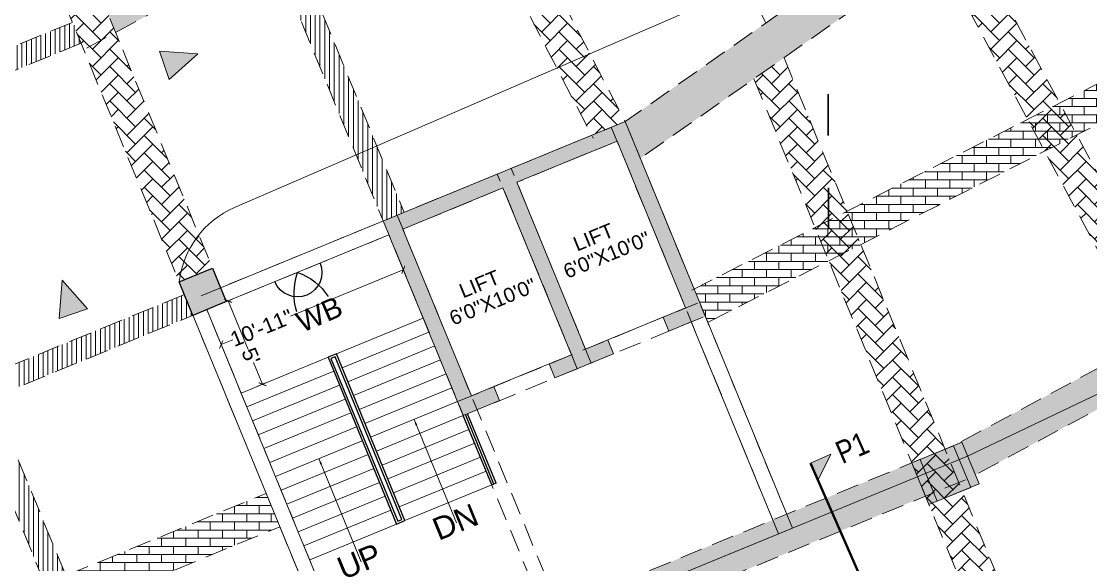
# Model space of a CAD drawing. Header units: inches. Extents: x -13956017 to 293115509, y -946740 to -305538.
# Drawn here: x 1188114 to 1188825, y -914886 to -914524 of the extents above; entities that cross this region are included whole.
import ezdxf

# ---------------------------------------------------------------- set-up
doc = ezdxf.new("R2010")
doc.units = ezdxf.units.IN
doc.header["$LTSCALE"] = 6
doc.header["$PDMODE"] = 2
doc.linetypes.add('CONTINOUS', pattern=[2000000, 1000000, 1000000])
doc.linetypes.add('DASHED2', pattern=[0.375, 0.25, -0.125])
for name, color, linetype in [('A-CUTOUT', 3, 'CONTINOUS'), ('CELLING', 251, 'Continuous'), ('DIM', 7, 'Continuous'), ('door', 5, 'Continuous'), ('E-WIRING', 251, 'Continuous'), ('FITTING', 24, 'Continuous'), ('line', 251, 'Continuous'), ('TW', 5, 'Continuous')]:
    doc.layers.add(name, color=color, linetype=linetype)
for name, color, linetype, lineweight in [('COL MARK', 210, 'Continuous', 18), ('column', 240, 'Continuous', 25), ('DIM-2', 1, 'Continuous', 13), ('GRID DIM-2', 1, 'Continuous', 9), ('Hatch', 251, 'Continuous', 0), ('v.b', 200, 'Continuous', 5), ('W', 250, 'Continuous', 5), ('wall', 7, 'Continuous', 30), ('wall new', 3, 'Continuous', 25)]:
    doc.layers.add(name, color=color, linetype=linetype, lineweight=lineweight)
doc.styles.add('ARI', font='arial.ttf')
doc.dimstyles.new('Copy of AA', dxfattribs={"dimtxt": 15, "dimasz": 4, "dimexe": 5, "dimexo": 0, "dimgap": 0.09, "dimtad": 0, "dimdec": 0, "dimzin": 0, "dimdsep": 46, "dimlunit": 3, "dimtxsty": 'ARI', "dimblk": 'ARCHTICK', "dimcen": 0.09, "dimclrt": 7, "dimadec": 0, "dimazin": 0, "dimtfac": 1, "dimtdec": 0, "dimtofl": 0, "dimtmove": 0, "dimatfit": 3, "dimfxl": 0.18, "dimtolj": 1, "dimtzin": 0, "dimlwd": 9, "dimlwe": 9, "dimarcsym": 0})
doc.dimstyles.new('Copy(2) of AA', dxfattribs={"dimtxt": 12, "dimasz": 4, "dimexe": 0.18, "dimexo": 0, "dimgap": 0.09, "dimtad": 0, "dimdec": 0, "dimzin": 0, "dimdsep": 46, "dimlunit": 3, "dimtxsty": 'ARI', "dimblk": 'OBLIQUE', "dimcen": 0.09, "dimclrd": 7, "dimclre": 7, "dimclrt": 7, "dimadec": 0, "dimazin": 0, "dimtfac": 1, "dimtdec": 0, "dimtofl": 0, "dimtmove": 0, "dimatfit": 3, "dimfxl": 1, "dimtolj": 1, "dimtzin": 0, "dimlwd": 5, "dimlwe": 5, "dimarcsym": 0})
pattern_1 = [(45, (58243.92907351209, -13240.94899339718), (0, 11.49472783496852), [24.384, -8.128]), (135, (58249.67643351201, -13235.20163339714), (1.13686837721616e-15, 11.49472783496852), [24.384, -8.128])]
pattern_2 = [(45, (49470.02047964698, -13240.94899339718), (0, 11.49472783496852), [24.384, -8.128]), (135, (49475.7678396469, -13235.20163339714), (1.13686837721616e-15, 11.49472783496852), [24.384, -8.128])]
pattern_3 = [(90, (58243.92907351209, -13240.94899339718), (-3.175, 0), [])]
pattern_4 = [(0, (49470.02047964698, -13240.94899339718), (0, 5.419344), []), (90, (49470.02047964698, -13240.94899339718), (-8.128, 5.419344), [5.419344, -5.419344])]
pattern_5 = [(0, (-27.81927828272455, 2.940102126449346), (0, 0.001397), [0.001016, -0.000381]), (90, (-27.81927828272455, 2.940102126449346), (-0.001397, 0), [0.001016, -0.000381])]

# ---------------------------------------------------------------- blocks, each defined once
blk = doc.blocks.new('_ARCHTICK')
at = {"color": 0, "linetype": 'ByBlock', "const_width": 0.15}
blk.add_lwpolyline([(-0.5, -0.5), (0.5, 0.5)], dxfattribs=at)
blk = doc.blocks.new('*D37')
at = {"layer": 'Defpoints', "color": 0, "ltscale": 10, "transparency": 16777216}
for p in [(1188253.191340279, -914709.206098137, 3969.120557741948), (1188275.998971927, -914764.7021514978, 3969.120557741947), (1188273.879440474, -914765.573231326)]:
    blk.add_point(p, dxfattribs=at)
at = {"layer": 'W', "color": 0, "lineweight": 9, "ltscale": 10, "transparency": 16777216}
for p, q in [((1188253.191340279, -914709.206098137), (1188246.447137714, -914711.9778139356)), ((1188251.071808827, -914710.0771779651), (1188264.394927335, -914742.4952960347)), ((1188273.879440474, -914765.573231326), (1188267.961246443, -914751.17294563)), ((1188275.998971927, -914764.7021514978), (1188269.254769361, -914767.4738672965))]:
    blk.add_line(p, q, dxfattribs=at)
at = {"layer": 'W', "color": 0, "lineweight": 9, "ltscale": 10, "transparency": 16777216, "xscale": 4, "yscale": 4, "zscale": 4}
for p, rotation in [((1188251.071808827, -914710.0771779651), 112.3415615752319), ((1188273.879440474, -914765.573231326), 292.3415615752318)]:
    blk.add_blockref('_ARCHTICK', p, dxfattribs=dict(at, rotation=rotation))
at = {"layer": 'W', "color": 7, "ltscale": 10, "transparency": 16777216, "insert": (1188266.178086889, -914746.8341208324), "char_height": 10, "attachment_point": 5, "rotation": 292.3415615752319, "style": 'ARI'}
blk.add_mtext("\\A1;5'", dxfattribs=at)
blk = doc.blocks.new('*D38')
at = {"layer": 'Defpoints', "color": 0, "ltscale": 10, "transparency": 16777216}
for p in [(1188364.757701457, -914682.4579828962, 3969.120557741948), (1188367.587836376, -914689.3443322101), (1188243.591318285, -914732.2546453257, 3969.120557741948)]:
    blk.add_point(p, dxfattribs=at)
at = {"layer": 'W', "color": 0, "lineweight": 9, "ltscale": 10, "transparency": 16777216}
for p, q in [((1188364.757701457, -914682.4579828962), (1188369.488472347, -914693.9690033236)), ((1188367.587836376, -914689.3443322101), (1188292.435755949, -914720.2301495627)), ((1188243.591318285, -914732.2546453257), (1188248.322089175, -914743.765665753)), ((1188246.421453205, -914739.1409946396), (1188254.180400788, -914735.952241427))]:
    blk.add_line(p, q, dxfattribs=at)
at = {"layer": 'W', "color": 0, "lineweight": 9, "ltscale": 10, "transparency": 16777216, "xscale": 4, "yscale": 4, "zscale": 4}
for p, rotation in [((1188367.587836376, -914689.3443322101), 22.34156157512892), ((1188246.421453205, -914739.1409946396), 202.341561575129)]:
    blk.add_blockref('_ARCHTICK', p, dxfattribs=dict(at, rotation=rotation))
at = {"layer": 'W', "color": 7, "ltscale": 10, "transparency": 16777216, "insert": (1188273.308078369, -914728.0911954949), "char_height": 10, "attachment_point": 5, "rotation": 22.341561575128928, "style": 'ARI'}
blk.add_mtext('\\A1;10\'-11"', dxfattribs=at)
blk = doc.blocks.new('_Oblique')
at = {"layer": 'DIM', "color": 0, "lineweight": -2}
blk.add_line((-0.5, -0.5), (0.5, 0.5), dxfattribs=at)
blk = doc.blocks.new('RRR')
at = {"layer": 'line', "color": 1, "linetype": 'Continuous'}
for centre, radius, start, end in [((195982.9680377481, -95888.10341255504), 26.42402890574652, 41.16536374951414, 79.72330112471722), ((196002.8603891676, -95870.71020529998), 10.95743229780783, 89.99999999749872, 269.9999999974987), ((195983.4668442218, -95848.25220514182), 29.67273760009078, 276.0538332539148, 310.8121601957422)]:
    blk.add_arc(centre, radius, start, end, dxfattribs=at)
blk = doc.blocks.new('sdfdsf')
at = {"lineweight": -3}
blk.add_hatch(color=7, dxfattribs=at).paths.add_polyline_path([(23236.66559868997, 14983.34885737138), (23242.08212489375, 14983.34885737138), (23242.08212489375, 15029.49406542082), (23236.66559868997, 15029.49406542082)])
at = {"layer": 'Hatch'}
h = blk.add_hatch(dxfattribs=at)
h.set_pattern_fill('ANGLE', color=5, scale=0.0002)
h.set_pattern_definition(pattern_5)
h.paths.add_polyline_path([(23236.37386179186, 15029.49354817548), (23242.37386179186, 15029.49354817548), (23242.37386179186, 15030.44133051667), (23236.37386179186, 15030.44133051667)])
h = blk.add_hatch(dxfattribs=at)
h.set_pattern_fill('ANGLE', color=5, scale=0.0002)
h.set_pattern_definition(pattern_5)
h.paths.add_polyline_path([(23236.37386179186, 14983.34885737138), (23242.37386179186, 14983.34885737138), (23242.37386179186, 14982.44133051666), (23236.37386179186, 14982.44133051666)])
for p, q in [((23242.37386179186, 15030.44133051667), (23236.37386179186, 14982.44133051666)), ((23242.37386179186, 14982.44133051666), (23236.37386179186, 15030.44133051667))]:
    blk.add_line(p, q)
at = {"layer": 'CELLING', "color": 5}
for points in [[(23236.37386179186, 14982.44133051666), (23242.37386179186, 14982.44133051666), (23242.37386179186, 15030.44133051667), (23236.37386179186, 15030.44133051667)], [(23242.37386179186, 15029.49354817548), (23236.37386179186, 15029.49354817548), (23236.37386179186, 15030.44133051667), (23242.37386179186, 15030.44133051667)], [(23236.37386179186, 15029.49354817548), (23242.37386179186, 15029.49354817548), (23242.37386179186, 15030.44133051667), (23236.37386179186, 15030.44133051667)], [(23236.66559868997, 14983.34885737138), (23242.08212489375, 14983.34885737138), (23242.08212489375, 15029.49406542082), (23236.66559868997, 15029.49406542082)], [(23236.37386179186, 14983.34885737138), (23242.37386179186, 14983.34885737138), (23242.37386179186, 14982.44133051666), (23236.37386179186, 14982.44133051666)], [(23236.37386179186, 14983.34885737138), (23242.37386179186, 14983.34885737138), (23242.37386179186, 14982.44133051666), (23236.37386179186, 14982.44133051666)]]:
    blk.add_lwpolyline(points, close=True, dxfattribs=at)

msp = doc.modelspace()

# ---------------------------------------------------------------- hatches: boundary and pattern name
at = {"layer": 'A-CUTOUT', "lineweight": 0, "ltscale": 0.3, "true_color": 0xffc6b3}
h = msp.add_hatch(dxfattribs=at)
h.set_pattern_fill('AR-BRSTD', color=31, scale=0.08)
h.set_pattern_definition(pattern_4)
h.paths.add_polyline_path([(1188168.742877986, -914513.3019230927), (1188168.742877987, -914513.3019230923), (1188174.47545103, -914527.2505515526), (1188176.606809711, -914531.2137964574), (1188179.727415473, -914529.5355932876), (1189084.186470669, -914043.1345004756), (1189289.144396345, -913965.6601959661), (1189273.609743148, -913945.8846560821), (1189072.819224399, -914021.997194303), (1188970.701909295, -914076.9139684521), (1188665.436552033, -914241.0799442554), (1188434.917453528, -914365.0487859433), (1188167.023106071, -914509.1173345557)])
h = msp.add_hatch(dxfattribs=at)
h.set_pattern_fill('AR-BRSTD', color=31, scale=0.08)
h.set_pattern_definition(pattern_4)
h.paths.add_polyline_path([(1188560.992900519, -914702.20045706), (1188562.697159007, -914706.347297971), (1188570.458275729, -914724.2773637893), (1188719.258550423, -914648.5706716196), (1188884.93811516, -914564.2761242341), (1188988.576859104, -914511.5467425126), (1189076.681123435, -914466.7210025587), (1189181.039569324, -914413.6254504541), (1189230.987202957, -914388.2130637378), (1189233.452125967, -914360.0312401041), (1189144.934721411, -914404.8149504206), (1189058.836251151, -914448.8724086417), (1188933.415806684, -914512.6838968967), (1188826.345220186, -914567.159333512), (1188700.350681589, -914631.2629097193), (1188612.820932982, -914675.7963472218)])
h = msp.add_hatch(dxfattribs=at)
h.set_pattern_fill('AR-BRSTD', color=31, scale=0.08)
h.set_pattern_definition([(0, (58243.92907351209, -13240.94899339718), (0, 5.419344), []), (90, (58243.92907351209, -13240.94899339718), (-8.128, 5.419344), [5.419344, -5.419344])])
h.paths.add_polyline_path([(1188006.921118712, -914948.9520580814), (1188276.333247809, -914838.2300444986), (1188285.456300467, -914860.4284658432), (1187987.819533858, -914982.8042357718), (1187978.616347541, -914960.6389168787)])
at = {"layer": 'COL MARK', "lineweight": 30, "true_color": 0xffc6b3}
h = msp.add_hatch(color=31, dxfattribs=at)
h.dxf.hatch_style = 1
h.paths.add_polyline_path([(1188705.837704099, -914817.8773054652), (1188733.58573078, -914806.4734896417), (1188744.989546604, -914834.2215163222), (1188717.241519923, -914845.6253321457)])
at = {"layer": 'COL MARK'}
h = msp.add_hatch(color=256, dxfattribs=at)
h.dxf.hatch_style = 1
h.paths.add_polyline_path([(1188711.387309436, -914815.5965423003), (1188739.135336116, -914804.1927264768), (1188750.53915194, -914831.9407531574), (1188722.79112526, -914843.3445689809)])
at = {"layer": 'column', "ltscale": 10, "true_color": 0xffc6b3}
h = msp.add_hatch(color=31, dxfattribs=at)
h.dxf.hatch_style = 1
h.paths.add_polyline_path([(1188509.730385515, -914603.7743116863), (1188555.345648809, -914714.766418409), (1188540.443932154, -914720.8906893037), (1188544.245204095, -914730.1400315306), (1188568.396262977, -914720.2144886944), (1188515.1784558, -914590.7236975188), (1188354.239901053, -914656.8658292945), (1188358.041172995, -914666.1151715216), (1188407.45770823, -914786.3566204711), (1188431.608767112, -914776.4310776348), (1188427.807495171, -914767.1817354076), (1188412.905778516, -914773.3060063025), (1188367.290515222, -914662.3138995805), (1188433.951849501, -914634.9547922503), (1188479.501042549, -914745.9368483266), (1188464.599325893, -914752.0611192214), (1188468.400597834, -914761.310461448), (1188507.453373372, -914745.2606477169), (1188503.652101431, -914736.0113054903), (1188488.750384776, -914742.1355763852), (1188443.135121481, -914631.143469663)])
h = msp.add_hatch(color=31, dxfattribs=at)
h.dxf.hatch_style = 1
h.paths.add_polyline_path([(1188218.502394938, -914697.5146845471), (1188240.700816282, -914688.3916318883), (1188249.823868941, -914710.5900532329), (1188227.625447597, -914719.7131058917)])
at = {"layer": 'column', "ltscale": 10}
h = msp.add_hatch(color=256, dxfattribs=at)
h.dxf.hatch_style = 1
h.paths.add_polyline_path([(1188218.502394938, -914697.5146845471), (1188240.700816282, -914688.3916318883), (1188249.823868941, -914710.5900532329), (1188227.625447597, -914719.7131058917)])
at = {"layer": 'DIM-2', "ltscale": 0.3, "true_color": 0xffc6b3}
h = msp.add_hatch(color=31, dxfattribs=at)
h.dxf.hatch_style = 1
h.paths.add_polyline_path([(1188638.53231089, -914818.0127303946), (1188643.43884743, -914829.2331447299), (1188651.982243511, -914812.1312554418)])
h.paths.add_polyline_path([(1188804.217874559, -915196.9074269698), (1188809.124411099, -915208.127841305), (1188822.574343721, -915202.2463663521)])
at = {"layer": 'door', "lineweight": 0, "ltscale": 0.3, "true_color": 0xffc6b3}
h = msp.add_hatch(dxfattribs=at)
h.set_pattern_fill('AR-HBONE', color=31, scale=0.08)
h.set_pattern_definition(pattern_2)
h.paths.add_polyline_path([(1188546.376840943, -914148.699599357), (1188529.816156062, -914118.8134286347), (1188551.364207896, -914107.2465244011), (1188883.506647141, -914725.9965678519), (1188862.435611658, -914737.3074117013)])
h = msp.add_hatch(dxfattribs=at)
h.set_pattern_fill('AR-HBONE', color=31, scale=0.08)
h.set_pattern_definition(pattern_2)
h.paths.add_polyline_path([(1189719.672846045, -914157.2504259353), (1189758.913365419, -914119.2704185625), (1189775.943751191, -914136.1809466573), (1189483.764537022, -914422.317814203), (1189134.959961108, -914615.5992727217), (1188977.711527423, -914702.6669860042), (1188744.936810981, -914827.6194816554), (1188042.357118287, -915116.4066515322), (1188033.267018548, -915094.2883835853), (1188733.585402689, -914806.4736244793), (1188917.636933046, -914707.6755729158), (1189068.432047978, -914625.0257155437), (1189209.786312502, -914546.6977339168), (1189464.450080068, -914405.582083986), (1189495.107195478, -914377.2542421008)])
h = msp.add_hatch(dxfattribs=at)
h.set_pattern_fill('AR-HBONE', color=31, scale=0.08)
h.set_pattern_definition(pattern_1)
h.paths.add_polyline_path([(1189317.70349465, -915525.3695222324), (1189723.498579985, -914735.5123524112), (1189651.973040424, -914583.1964973604), (1189470.435462025, -914403.5673437611), (1189410.980413976, -914183.2328389495), (1189185.495223561, -914218.1409174027), (1188748.151308344, -914460.4842685035), (1188725.878477049, -914474.5613408562), (1188524.904570651, -914615.5930900049), (1188515.178455801, -914590.7236975183), (1188710.278192577, -914454.0323616376), (1189178.557022903, -914194.5471898047), (1189417.321389685, -914157.9819545853), (1189432.707693737, -914171.629175221), (1189491.92540871, -914391.0841472166), (1189668.56818312, -914566.4837323603), (1189672.732716861, -914570.9168426128), (1189748.594136658, -914739.184389567), (1189339.050985732, -915536.336956974)])
h = msp.add_hatch(dxfattribs=at)
h.set_pattern_fill('AR-HBONE', color=31, scale=0.08)
h.set_pattern_definition(pattern_2)
h.paths.add_polyline_path([(1188467.515036351, -914551.0390051977), (1188492.891386738, -914599.8831823987), (1188515.178455801, -914590.7236975183), (1188327.933109359, -914230.3154929433), (1188306.940601429, -914241.9479737962)])
h = msp.add_hatch(dxfattribs=at)
h.set_pattern_fill('AR-HBONE', color=31, scale=0.08)
h.set_pattern_definition(pattern_2)
h.paths.add_polyline_path([(1188201.722853768, -914656.6863194414), (1188218.502394938, -914697.5146845471), (1188240.700816281, -914688.3916318889), (1188103.542885996, -914354.655804521), (1188082.233084352, -914365.9410670508)])
h = msp.add_hatch(dxfattribs=at)
h.set_pattern_fill('AR-HBONE', color=31, scale=0.08)
h.set_pattern_definition(pattern_1)
h.paths.add_polyline_path([(1188982.190174223, -915490.3044853564), (1188600.82208505, -914562.2911259509), (1188620.819377217, -914548.2805658882), (1189004.836819772, -915482.2720621296)])
at = {"layer": 'FITTING', "lineweight": 0, "ltscale": 0.3, "true_color": 0xffc6b3}
h = msp.add_hatch(dxfattribs=at)
h.set_pattern_fill('ANSI31', color=31, angle=45)
h.set_pattern_definition(pattern_3)
h.paths.add_polyline_path([(1188340.484406996, -914623.3956451053), (1188354.239901052, -914656.8658292949), (1188368.113914393, -914651.1639213834), (1188219.783829507, -914290.2437507443), (1188206.574631381, -914297.5633023098), (1188254.739019811, -914414.757998884), (1188310.62833868, -914550.7491736927)])
h = msp.add_hatch(dxfattribs=at)
h.set_pattern_fill('ANSI31', color=31, angle=45)
h.set_pattern_definition([(90, (58318.61510235793, -13421.49052884034), (-3.175, 0), [])])
h.paths.add_polyline_path([(1188039.057984947, -914569.2952865658), (1188014.994239802, -914579.184945417), (1188020.58152498, -914592.8698012637), (1188153.611251004, -914538.433836201), (1188147.909343092, -914524.5598228609), (1188040.4269948, -914568.7326542602)])
h = msp.add_hatch(dxfattribs=at)
h.set_pattern_fill('ANSI31', color=31, angle=45)
h.set_pattern_definition(pattern_3)
h.paths.add_polyline_path([(1187923.761096701, -914828.3771607331), (1188221.923539686, -914705.8390925535), (1188227.625447597, -914719.7131058917), (1187919.148124141, -914846.4903583042), (1187917.026273753, -914847.3566723784), (1187911.170695874, -914833.014691141)])
h = msp.add_hatch(dxfattribs=at)
h.set_pattern_fill('ANSI31', color=31, angle=45)
h.set_pattern_definition(pattern_3)
h.paths.add_polyline_path([(1188527.061348173, -915866.6760078706), (1188563.376463612, -915955.2177626473), (1188578.387388705, -915952.2350206305), (1188094.420840737, -914774.4572079128), (1188080.546824304, -914780.1591170958), (1188291.447632816, -915293.3502418562), (1188434.018196092, -915640.2713762118)])
at = {"layer": 'W', "ltscale": 10}
h = msp.add_hatch(color=256, dxfattribs=at)
h.dxf.hatch_style = 1
h.paths.add_polyline_path([(1188211.82640379, -914562.8013572303), (1188230.808763749, -914545.7647145839), (1188205.368676931, -914543.9264640604)])
h = msp.add_hatch(color=256, dxfattribs=at)
h.dxf.hatch_style = 1
h.paths.add_polyline_path([(1188138.711542148, -914721.7371115328), (1188140.549792672, -914696.2970247155), (1188157.586435318, -914715.279384674)])
at = {"layer": 'wall new', "lineweight": 9, "ltscale": 6, "true_color": 0xffc6b3}
h = msp.add_hatch(dxfattribs=at)
h.set_pattern_fill('AR-CONC', color=31, scale=0.06)
h.set_pattern_definition([(49.99999999999999, (67980.66065656906, -13240.94899345667), (10.93108013976024, -0.9563451323341852), [1.143, -12.573]), (355, (67980.66065656906, -13240.94899345667), (-2.11460528549816, 11.46341071434211), [0.9144, -10.0584350502]), (100.4514447, (67981.57157698902, -13241.02868866664), (8.816474825421196, 10.50706511473171), [0.9714005279999998, -10.685414676]), (46.18420000000001, (67980.66065656906, -13237.90099345671), (16.26474245352779, -2.522539675963629), [1.7145, -18.8595]), (96.63555760999992, (67982.01605056901, -13238.11120345665), (14.24424804309018, 14.84556747586329), [1.4571013884, -16.0281364896]), (351.1841511700001, (67980.66065656906, -13237.90099345671), (14.24424804389862, 14.84556747513196), [1.3715980242, -15.0875839152]), (21, (67982.18465656904, -13238.6629934567), (9.096863476147949, -6.135911891225256), [1.143, -12.573]), (326.0000000000001, (67982.18465656904, -13238.6629934567), (3.708121700858824, 11.05127796733916), [0.9144, -10.0584]), (71.45144499999999, (67982.94272852503, -13239.17431945063), (12.80498515672297, 4.915366133154314), [0.971400528, -10.685396256]), (37.50000000000001, (67980.66065656906, -13240.94899345667), (0.185316195035509, 5.073302332389186), [0, -9.93648, 0, -10.2108, 0, -10.0965]), (7.499999999999999, (67980.66065656906, -13240.94899345667), (4.009179750618345, 6.010834489087171), [0, -5.821679999999999, 0, -9.70788, 0, -3.8481]), (327.5, (67977.26213656901, -13240.94899345667), (8.135435710012283, -0.3437246395604066), [0, -3.81, 0, -11.8872, 0, -15.7734]), (317.5, (67975.73813656904, -13240.94899345667), (8.887750883161083, 1.525589461999982), [0, -4.952999999999999, 0, -7.89432, 0, -11.2014])])
h.paths.add_polyline_path([(1189176.26240556, -915905.1837470023), (1189307.403246831, -915923.5427912875), (1189416.119598789, -915917.2730176133), (1189530.749003456, -915910.6622326606), (1189604.238796566, -915906.4240075743), (1189741.46472844, -915906.4240075743), (1190465.924036396, -914496.6360906002), (1189335.332268692, -913374.0012831668), (1188682.668337217, -913641.491445628), (1188741.895693208, -913785.0036164395), (1187653.730857702, -914230.4599895346), (1188379.040742088, -916002.4698275115), (1188696.156000171, -915939.4575215061), (1188995.790847369, -915879.9186555406)])
h.paths.add_polyline_path([(1189177.648834122, -915895.2803225521), (1189307.812530833, -915913.502571617), (1189415.543846102, -915907.2896059297), (1189530.173250769, -915900.678820977), (1189603.950681255, -915896.4240075743), (1189735.360420217, -915896.4240075743), (1190453.684502755, -914498.5751554536), (1189332.99040224, -913385.7683566931), (1188695.736285637, -913646.9429045095), (1188754.965210079, -913790.4588757915), (1187666.773542288, -914235.9262330794), (1188386.097957228, -915993.3129272491), (1188693.823249764, -915929.2947035477), (1188993.765485041, -915869.5375978845)], flags=16)

# ---------------------------------------------------------------- linework, layer by layer
at = {"layer": 'COL MARK', "color": 31, "true_color": 0xffc6b3, "elevation": -84.64332031121467}
msp.add_lwpolyline([(1188705.837704099, -914817.8773054652), (1188733.58573078, -914806.4734896417), (1188744.989546604, -914834.2215163222), (1188717.241519923, -914845.6253321457)], close=True, dxfattribs=at)
at = {"layer": 'COL MARK', "elevation": -84.64332031121467}
msp.add_lwpolyline([(1188711.387309436, -914815.5965423003), (1188739.135336116, -914804.1927264768), (1188750.53915194, -914831.9407531574), (1188722.79112526, -914843.3445689809)], close=True, dxfattribs=at)
at = {"layer": 'column', "color": 31, "ltscale": 10, "true_color": 0xffc6b3, "elevation": -84.64332031121467}
msp.add_lwpolyline([(1188218.502394938, -914697.5146845471), (1188240.700816282, -914688.3916318883), (1188249.823868941, -914710.5900532329), (1188227.625447597, -914719.7131058917), (1188218.502394938, -914697.5146845471)], dxfattribs=at)
at = {"layer": 'column', "ltscale": 10, "elevation": -84.64332031121467}
msp.add_lwpolyline([(1188218.502394938, -914697.5146845471), (1188240.700816282, -914688.3916318883), (1188249.823868941, -914710.5900532329), (1188227.625447597, -914719.7131058917), (1188218.502394938, -914697.5146845471)], dxfattribs=at)
at = {"layer": 'DIM-2', "color": 31, "ltscale": 0.3, "true_color": 0xffc6b3}
for p, q in [((1188638.53231089, -914818.0127303947), (1188651.982243511, -914812.1312554418)), ((1188651.982243511, -914812.1312554418), (1188643.43884743, -914829.2331447299))]:
    msp.add_line(p, q, dxfattribs=at)
at = {"layer": 'DIM-2', "color": 31, "lineweight": 40, "ltscale": 0.3, "true_color": 0xffc6b3}
msp.add_line((1188809.124411099, -915208.127841305), (1188638.532310888, -914818.0127303953), dxfattribs=at)
at = {"layer": 'TW', "ltscale": 10}
for p, q in [((1188426.464067936, -914832.6033316042, 3884.477237430801), (1188407.45770823, -914786.3566204708, 3884.477237430801)), ((1188427.85146927, -914832.0331408129, 3884.477237430801), (1188408.845109564, -914785.7864296795, 3884.477237430801)), ((1188429.238870604, -914831.4629500217, 3884.477237430801), (1188410.232510898, -914785.2162388883, 3884.477237430801)), ((1188429.238870604, -914831.4629500217, 3884.477237430801), (1188426.464067936, -914832.6033316042, 3884.477237430801))]:
    msp.add_line(p, q, dxfattribs=at)
at = {"layer": 'TW', "color": 31, "ltscale": 10, "true_color": 0xffc6b3, "elevation": 3884.477237430801}
msp.add_lwpolyline([(1188363.106073682, -914858.642044401), (1188368.655679018, -914856.3612812364), (1188323.040415724, -914745.3691745148), (1188317.490810388, -914747.6499376794), (1188363.106073682, -914858.642044401)], dxfattribs=at)
at = {"layer": 'TW', "ltscale": 10, "elevation": 3884.477237430801}
msp.add_lwpolyline([(1188363.106073682, -914858.642044401), (1188368.655679018, -914856.3612812364), (1188323.040415724, -914745.3691745148), (1188317.490810388, -914747.6499376794), (1188363.106073682, -914858.642044401)], dxfattribs=at)
at = {"layer": 'TW', "color": 31, "ltscale": 10, "true_color": 0xffc6b3, "elevation": 3884.477237430801}
msp.add_lwpolyline([(1188363.923284224, -914856.684452276), (1188366.698086892, -914855.5440706937), (1188322.223205181, -914747.3267666401), (1188319.448402513, -914748.4671482224)], close=True, dxfattribs=at)
at = {"layer": 'TW', "ltscale": 10, "elevation": 3884.477237430801}
msp.add_lwpolyline([(1188363.923284224, -914856.684452276), (1188366.698086892, -914855.5440706937), (1188322.223205181, -914747.3267666401), (1188319.448402513, -914748.4671482224)], close=True, dxfattribs=at)
at = {"layer": 'v.b', "color": 31, "linetype": 'DASHED2', "ltscale": 10, "true_color": 0xffc6b3}
for p, q in [((1188156.727781949, -914541.90436423, -6867.205602940655), (1189084.186470669, -914043.1345004756, -4057.829734690873)), ((1188551.209713571, -914106.9587160428, -84.64332031121467), (1188883.506647141, -914725.9965678519, -84.64332031121464)), ((1188530.06372155, -914118.3097962479, -84.64332031121467), (1188862.36065512, -914737.3476480569, -84.64332031121464)), ((1188422.392165207, -914177.8588196933, 3884.477237430734), (1188608.804394554, -914525.127224388, 3884.477237430734)), ((1188327.933109359, -914230.3154929433, -84.64332031121467), (1188515.178455801, -914590.7236975183, 3884.477237430801)), ((1188306.635870164, -914241.3801936927, -84.64332031121467), (1188493.881216606, -914601.7883982678, 3884.477237430801)), ((1188205.68936936, -914295.4092624222, -174.0215250871421), (1188354.239901052, -914656.8658292951, 3884.477237430801)), ((1188219.563382701, -914289.7073545106, -174.0215250871421), (1188368.113914393, -914651.1639213834, 3884.477237430801)), ((1188095.421735591, -914334.8952347591, -4053.763878053163), (1188240.700816281, -914688.3916318889, -84.64332031121467)), ((1188073.223314246, -914344.0182874177, -4053.763878053163), (1188218.502394937, -914697.5146845476, -84.64332031121467)), ((1188559.575154652, -914702.8867659571, 1917.221380410351), (1189233.452125967, -914360.0312401041, 3914.863497739985)), ((1188570.458275727, -914724.2773637904, 1917.221380410351), (1189234.084861906, -914386.6370349773, 3884.477237430803)), ((1188710.278192577, -914454.0323616383, -84.64332031121465), (1188515.178455801, -914590.7236975183, 3884.477237430801)), ((1188725.114863891, -914475.2087635613, -84.64332031121465), (1188525.35736194, -914615.1085306377)), ((1188147.491894355, -914524.7303029647, -6867.205602940655), (1188014.576791065, -914579.3554255208, -8140.499831823022)), ((1188153.193802267, -914538.6043163047, -6867.205602940655), (1188020.278698976, -914593.2294388608, -8140.499831823022)), ((1188620.819377217, -914548.2805658882, 2037.150215020712), (1189015.792411389, -915508.9294593787, -84.64332031121467)), ((1188600.82208505, -914562.2911259509, 2443.976306905839), (1188993.593990045, -915518.0525120377, -84.64332031121467)), ((1188515.178455801, -914590.7236975183, 3884.477237430801), (1188246.022597001, -914701.3407110077, -84.64332031121467)), ((1188622.593533646, -914852.088532945, -84.64332031122467), (1188515.178455801, -914590.7236975183, 3884.477237430809)), ((1188613.344403316, -914855.8897087468, -84.64332031121421), (1188505.929322989, -914594.5248833946, 3884.477237430801)), ((1188509.730385515, -914603.7743116864, 3884.477237430801), (1188443.135121481, -914631.143469663, 3884.477237430801)), ((1188492.573083504, -914751.4370548322, 1917.221380145857), (1188439.333849541, -914621.8941274363, 3884.477237430809)), ((1188483.323953435, -914755.2382393258, 1917.221352648973), (1188430.084716729, -914625.6953133126, 3884.477237430801)), ((1188433.885779255, -914634.9447416044, 3884.477237430801), (1188367.290515222, -914662.3138995805, 3884.477237430801)), ((1188461.65498138, -914918.2306546469, -84.64332031121421), (1188354.239901053, -914656.8658292947, 3884.477237430801)), ((1188470.90411171, -914914.4294788451, -84.64332031122467), (1188363.489033865, -914653.0646434184, 3884.477237430809)), ((1188358.041172995, -914666.1151715216, 3884.477237430801), (1187919.148124141, -914846.4903583042, -3039.780742410205)), ((1188970.121846962, -914679.5018903181, -84.64332031121467), (1188733.58573078, -914806.4734896414, -84.64332031121467)), ((1188333.171747419, -914976.5307876953, -84.64332031121467), (1188218.502394937, -914697.5146845473, -84.64332031121467)), ((1188981.472927163, -914700.6478823321, -84.64332031121467), (1188744.936810981, -914827.6194816554, -84.64332031121467)), ((1188221.923539684, -914705.8390925499, -84.64332031121467), (1187913.44621623, -914832.6163449639, -3039.780742410205)), ((1188403.6778653, -914777.1594111999, 1917.221379849143), (1188564.616418802, -914711.0172843802, 1917.221380410351)), ((1188340.488547657, -914968.0272101838, 3884.477237430802), (1188236.874789823, -914715.9118339509, 3884.477237430802)), ((1188407.479137023, -914786.4087535165, 1917.221379849143), (1188568.417690525, -914720.2666266968, 1917.221380410351)), ((1188094.337521443, -914774.2544734294, -8140.227868503096), (1188578.387388705, -915952.2350206305, -82.5112425517118)), ((1188080.463508103, -914779.9563813411, -8140.227868503004), (1188563.376463612, -915955.2177626473, -1121.961341934906)), ((1188011.068727785, -915103.4113708625, -84.64332031121467), (1188733.585730778, -914806.4734896421, -84.64332031121467)), ((1188020.191780444, -915125.6097922071, -84.64332031121467), (1188742.708783437, -914828.6719109868, -84.64332031121467)), ((1187956.533149863, -914969.6603216254, -2620.914623939729), (1188276.333247809, -914838.2300444986, -84.64332031123922)), ((1187965.656202522, -914991.85874297, -2620.914623939729), (1188285.456300467, -914860.4284658432, -84.64332031123922))]:
    msp.add_line(p, q, dxfattribs=at)
at = {"layer": 'W', "ltscale": 10}
for p, q in [((1188255.206546529, -914647.9467928497, -84.64332031054407), (1188736.51882749, -914439.4917605722, -84.64332031121467)), ((1188515.178455801, -914590.7236975183, 3884.477237430801), (1188233.073517882, -914706.662491724, 3884.477237430801)), ((1188578.258572968, -914744.2116879661, 3884.477237430802), (1188515.1784558, -914590.7236975188, 3884.477237430801)), ((1188509.730385515, -914603.7743116864, 3884.477237430801), (1188443.135121481, -914631.143469663, 3884.477237430801)), ((1188555.345648809, -914714.7664184092, 3884.477237430802), (1188509.730385515, -914603.7743116864, 3884.477237430802)), ((1188433.885779255, -914634.9447416044, 3884.477237430801), (1188367.290515222, -914662.3138995805, 3884.477237430801)), ((1188479.501042549, -914745.9368483266, 3884.477237430802), (1188433.885779255, -914634.9447416042, 3884.477237430802)), ((1188488.750384776, -914742.1355763852, 3884.477237430802), (1188443.135121481, -914631.143469663, 3884.477237430802)), ((1188412.905778516, -914773.3060063026, 3884.477237430801), (1188367.290515222, -914662.3138995805, 3884.477237430801)), ((1188358.041172995, -914666.1151715216, 3884.477237430801), (1188236.874789823, -914715.9118339509, 3884.477237430801)), ((1188407.45770823, -914786.3566204708, 3884.477237430801), (1188358.041172995, -914666.1151715217, 3884.477237430801)), ((1188742.936469576, -914813.4417317483, -84.64332031121467), (1188998.730159278, -914691.0876596579)), ((1188333.171747419, -914976.5307876953, -84.64332031121467), (1188218.502394937, -914697.5146845473, -84.64332031121467)), ((1188555.345648809, -914714.7664184091, 3884.477237430801), (1188540.443932154, -914720.890689304, 3884.477237430801)), ((1188340.488547657, -914968.0272101838, 3884.477237430802), (1188236.874789823, -914715.9118339509, 3884.477237430802)), ((1188380.848804642, -914721.6112248825, 3884.477237430801), (1188323.040415724, -914745.3691745148, 3884.477237430801)), ((1188503.652101431, -914736.0113054902, 3884.477237430802), (1188540.443932154, -914720.890689304, 3884.477237430801)), ((1188544.245204095, -914730.1400315306, 3884.477237430802), (1188540.443932154, -914720.8906893037, 3884.477237430802)), ((1188559.14692075, -914724.0157606355, 3884.477237430801), (1188544.245204095, -914730.1400315306, 3884.477237430801)), ((1188617.14541529, -914865.1390301463, 3884.477237430802), (1188559.14692075, -914724.0157606357, 3884.477237430801)), ((1188384.650076583, -914730.8605671093, 3884.477237430801), (1188326.841687665, -914754.6185167417, 3884.477237430801)), ((1188503.652101431, -914736.0113054903, 3884.477237430801), (1188488.750384776, -914742.1355763852, 3884.477237430801)), ((1188507.453373372, -914745.2606477169, 3884.477237430802), (1188503.652101431, -914736.0113054902, 3884.477237430802)), ((1188388.451348524, -914740.1099093362, 3884.477237430801), (1188330.642959606, -914763.8678589684, 3884.477237430801)), ((1188317.490810388, -914747.6499376794, 3884.477237430801), (1188259.68242147, -914771.4078873119, 3884.477237430801)), ((1188392.252620465, -914749.359251563, 3884.477237430801), (1188334.444231547, -914773.1172011953, 3884.477237430801)), ((1188479.501042549, -914745.9368483266, 3884.477237430801), (1188464.599325893, -914752.0611192214, 3884.477237430801)), ((1188507.453373372, -914745.2606477172, 3884.477237430801), (1188468.400597835, -914761.3104614484, 3884.477237430801)), ((1188626.394757516, -914861.3377582051, 3884.477237430802), (1188578.258572969, -914744.2116879662, 3884.477237430802)), ((1188321.292082329, -914756.8992799064, 3884.477237430801), (1188263.483693411, -914780.6572295385, 3884.477237430801)), ((1188427.807495171, -914767.1817354076, 3884.477237430801), (1188464.599325893, -914752.0611192213, 3884.477237430801)), ((1188468.400597834, -914761.310461448, 3884.477237430801), (1188464.599325893, -914752.061119221, 3884.477237430801)), ((1188396.053892406, -914758.6085937896, 3884.477237430801), (1188338.245503488, -914782.366543422, 3884.477237430801)), ((1188325.09335427, -914766.1486221332, 3884.477237430801), (1188267.284965352, -914789.9065717654, 3884.477237430801)), ((1188399.855164347, -914767.8579360165, 3884.477237430801), (1188342.04677543, -914791.6158856488, 3884.477237430801)), ((1188427.807495171, -914767.1817354077, 3884.477237430801), (1188412.905778516, -914773.3060063025, 3884.477237430801)), ((1188431.608767112, -914776.4310776342, 3884.477237430801), (1188427.807495171, -914767.1817354076, 3884.477237430801)), ((1188328.894626211, -914775.39796436, 3884.477237430801), (1188271.086237293, -914799.1559139922, 3884.477237430801)), ((1188403.656436289, -914777.1072782433, 3884.477237430801), (1188345.848047371, -914800.8652278756, 3884.477237430801)), ((1188431.608767112, -914776.4310776347, 3884.477237430801), (1188407.45770823, -914786.3566204708, 3884.477237430801)), ((1188332.695898152, -914784.6473065866, 3884.477237430801), (1188274.887509234, -914808.405256219, 3884.477237430801)), ((1188407.45770823, -914786.3566204702, 3884.477237430801), (1188349.649319312, -914810.1145701024, 3884.477237430801)), ((1188336.497170093, -914793.8966488134, 3884.477237430801), (1188278.688781176, -914817.6545984459, 3884.477237430801)), ((1188411.258980171, -914795.605962697, 3884.477237430801), (1188353.450591253, -914819.3639123293, 3884.477237430801)), ((1188340.298442035, -914803.1459910403, 3884.477237430801), (1188282.490053117, -914826.9039406726, 3884.477237430801)), ((1188415.060252112, -914804.8553049237, 3884.477237430801), (1188357.251863194, -914828.613254556, 3884.477237430801)), ((1188344.099713976, -914812.395333267, 3884.477237430801), (1188286.291325058, -914836.1532828994, 3884.477237430801)), ((1188335.040477372, -914981.0778243528, -84.64332031121467), (1188742.936469576, -914813.4417317483, -84.64332031121467)), ((1188418.861524053, -914814.1046471505, 3884.477237430801), (1188361.053135135, -914837.8625967827, 3884.477237430801)), ((1188347.900985917, -914821.6446754938, 3884.477237430801), (1188290.092596999, -914845.4026251262, 3884.477237430801)), ((1188422.662795994, -914823.3539893773, 3884.477237430801), (1188364.854407076, -914847.1119390097, 3884.477237430801)), ((1188351.702257858, -914830.8940177206, 3884.477237430801), (1188293.89386894, -914854.651967353, 3884.477237430801)), ((1188426.464067936, -914832.6033316042, 3884.477237430801), (1188368.655679018, -914856.3612812364, 3884.477237430801)), ((1188355.503529799, -914840.1433599474, 3884.477237430801), (1188297.695140882, -914863.9013095798, 3884.477237430801)), ((1188359.30480174, -914849.3927021744, 3884.477237430801), (1188301.496412823, -914873.1506518066, 3884.477237430801)), ((1188363.106073682, -914858.642044401, 3884.477237430801), (1188305.297684764, -914882.3999940335, 3884.477237430801)), ((1188626.394757516, -914861.3377582051, 3884.477237430802), (1188344.289819598, -914977.2765524108, 3884.477237430802))]:
    msp.add_line(p, q, dxfattribs=at)
at = {"layer": 'W', "color": 31, "ltscale": 10, "true_color": 0xffc6b3}
for p, q in [((1188380.848804642, -914721.6112248825, 3884.477237430801), (1188323.040415724, -914745.3691745148, 3884.477237430801)), ((1188384.650076583, -914730.8605671093, 3884.477237430801), (1188326.841687665, -914754.6185167417, 3884.477237430801)), ((1188388.451348524, -914740.1099093362, 3884.477237430801), (1188330.642959606, -914763.8678589684, 3884.477237430801)), ((1188317.490810388, -914747.6499376794, 3884.477237430801), (1188259.68242147, -914771.4078873119, 3884.477237430801)), ((1188392.252620465, -914749.359251563, 3884.477237430801), (1188334.444231547, -914773.1172011953, 3884.477237430801)), ((1188321.292082329, -914756.8992799064, 3884.477237430801), (1188263.483693411, -914780.6572295385, 3884.477237430801)), ((1188396.053892406, -914758.6085937896, 3884.477237430801), (1188338.245503488, -914782.366543422, 3884.477237430801)), ((1188325.09335427, -914766.1486221332, 3884.477237430801), (1188267.284965352, -914789.9065717654, 3884.477237430801)), ((1188399.855164347, -914767.8579360165, 3884.477237430801), (1188342.04677543, -914791.6158856488, 3884.477237430801)), ((1188328.894626211, -914775.39796436, 3884.477237430801), (1188271.086237293, -914799.1559139922, 3884.477237430801)), ((1188403.656436289, -914777.1072782433, 3884.477237430801), (1188345.848047371, -914800.8652278756, 3884.477237430801)), ((1188332.695898152, -914784.6473065866, 3884.477237430801), (1188274.887509234, -914808.405256219, 3884.477237430801)), ((1188407.45770823, -914786.3566204702, 3884.477237430801), (1188349.649319312, -914810.1145701024, 3884.477237430801)), ((1188336.497170093, -914793.8966488134, 3884.477237430801), (1188278.688781176, -914817.6545984459, 3884.477237430801)), ((1188411.258980171, -914795.605962697, 3884.477237430801), (1188353.450591253, -914819.3639123293, 3884.477237430801)), ((1188340.298442035, -914803.1459910403, 3884.477237430801), (1188282.490053117, -914826.9039406726, 3884.477237430801)), ((1188415.060252112, -914804.8553049237, 3884.477237430801), (1188357.251863194, -914828.613254556, 3884.477237430801)), ((1188344.099713976, -914812.395333267, 3884.477237430801), (1188286.291325058, -914836.1532828994, 3884.477237430801)), ((1188418.861524053, -914814.1046471505, 3884.477237430801), (1188361.053135135, -914837.8625967827, 3884.477237430801)), ((1188347.900985917, -914821.6446754938, 3884.477237430801), (1188290.092596999, -914845.4026251262, 3884.477237430801)), ((1188422.662795994, -914823.3539893773, 3884.477237430801), (1188364.854407076, -914847.1119390097, 3884.477237430801)), ((1188351.702257858, -914830.8940177206, 3884.477237430801), (1188293.89386894, -914854.651967353, 3884.477237430801)), ((1188426.464067936, -914832.6033316042, 3884.477237430801), (1188368.655679018, -914856.3612812364, 3884.477237430801)), ((1188355.503529799, -914840.1433599474, 3884.477237430801), (1188297.695140882, -914863.9013095798, 3884.477237430801)), ((1188359.30480174, -914849.3927021744, 3884.477237430801), (1188301.496412823, -914873.1506518066, 3884.477237430801)), ((1188363.106073682, -914858.642044401, 3884.477237430801), (1188305.297684764, -914882.3999940335, 3884.477237430801))]:
    msp.add_line(p, q, dxfattribs=at)
at = {"layer": 'W', "ltscale": 10}
msp.add_lwpolyline([(1188211.82640379, -914562.8013572303), (1188230.808763749, -914545.7647145839), (1188205.368676931, -914543.9264640604), (1188211.82640379, -914562.8013572303)], dxfattribs=at)
at = {"layer": 'W', "ltscale": 10, "elevation": -84.64332031078584}
msp.add_lwpolyline([(1188138.711542148, -914721.7371115328), (1188140.549792672, -914696.2970247155), (1188157.586435318, -914715.279384674), (1188138.711542148, -914721.7371115328)], dxfattribs=at)
at = {"layer": 'W', "ltscale": 10}
msp.add_arc((1188280.217202636, -914704.8400786475, -84.64332031121467), 62.1480400972167, 113.7306009605922, 173.2308056003016, dxfattribs=at)

# ---------------------------------------------------------------- block references
at = {"layer": 'E-WIRING', "extrusion": (0.999997821368781, 0.002087402910744194, -2.603822154498275e-06), "xscale": -1, "rotation": 332.504227923352}
for p in [(-903379.238564655, -19278.80354074594, 1186738.542646767), (-903441.6442117129, -19244.62090278644, 1186738.614322847)]:
    msp.add_blockref('sdfdsf', p, dxfattribs=at)
at = {"layer": 'W', "color": 0, "linetype": 'ByBlock', "lineweight": 25, "xscale": -1.486615675130427, "yscale": 1.486615675130428, "zscale": 1.486615675130428, "rotation": 292.358846534475}
msp.add_blockref('RRR', (1430948.248533582, -1129949.289362165, 3884.477237430802), dxfattribs=at)

# ---------------------------------------------------------------- texts
at = {"layer": 'GRID DIM-2', "color": 31, "ltscale": 0.3, "true_color": 0xffc6b3, "insert": (1188653.523282835, -914805.0770148825), "char_height": 15, "width": 210.2977007080335, "attachment_point": 1, "rotation": 23.61911306822788, "style": 'ARI'}
msp.add_mtext('{\\fArial Narrow|b0|i0|c0|p34;P1}', dxfattribs=at)
at = {"layer": 'wall', "color": 31, "lineweight": 25, "true_color": 0xffc6b3, "style": 'ARI'}
for s, p in [('LIFT', (1188483.131666137, -914677.3457823702, -5165.117634220839)), ('6\'0"X10\'0"', (1188476.601692121, -914695.4670266752, -5165.117634220839)), ('LIFT', (1188407.287059877, -914708.5162122879, -5165.117634220839)), ('6\'0"X10\'0"', (1188400.757085861, -914726.637456593, -5165.117634220839))]:
    msp.add_text(s, height=9.6, rotation=22.3415615761101, dxfattribs=at).set_placement(p)
at = {"layer": 'wall', "style": 'ARI'}
for s, height, rotation, p in [('LIFT', 9.6, 22.3415615761101, (1188483.131666137, -914677.3457823702, -5165.117634220839)), ('6\'0"X10\'0"', 9.6, 22.3415615761101, (1188476.601692121, -914695.4670266752, -5165.117634220839)), ('LIFT', 9.6, 22.3415615761101, (1188407.287059877, -914708.5162122879, -5165.117634220839)), ('6\'0"X10\'0"', 9.6, 22.3415615761101, (1188400.757085861, -914726.637456593, -5165.117634220839)), ('WB', 13.75284513750097, 23.51560482369479, (1188300.244194273, -914731.4872611949, -4613.563167789132)), ('DN', 15, 22.3415615761101, (1188391.048243989, -914869.8837713501, -8022.88443579504)), ('UP', 15, 22.3415615761101, (1188327.690249735, -914895.9224841469, -8022.88443579504))]:
    msp.add_text(s, height=height, rotation=rotation, dxfattribs=at).set_placement(p)

# ---------------------------------------------------------------- dimensions: what is measured, and where the dimension line sits
at = {"layer": 'W', "ltscale": 10}
for base, p1, p2, angle, picture, middle in [((1188367.587836376, -914689.3443322101, -84.64332031114645), (1188243.591318285, -914732.254645326, 3884.477237430802), (1188364.757701457, -914682.4579828964, 3884.477237430801), 22.341561575090218, '*D38', (1188273.308078369, -914728.0911954949, -84.64332031114645)), ((1188273.879440474, -914765.573231326, -84.64332031114645), (1188253.191340279, -914709.2060981368, 3884.477237430801), (1188275.998971927, -914764.7021514978, 3884.477237430801), 292.3415615758488, '*D37', (1188266.178086889, -914746.8341208324, -84.64332031114645))]:
    dim = msp.add_linear_dim(base=base, p1=p1, p2=p2, angle=angle, dimstyle='Copy of AA', override={"dimtxt": 10}, dxfattribs=at)
    dim.commit()
    dim.dimension.update_dxf_attribs({"geometry": picture, "text_midpoint": middle, "dimtype": 129})

# ---------------------------------------------------------------- leaders
for points in [[(1188374.75224183, -914788.9862530596, 3884.477237430801), (1188402.862075343, -914857.7884002919, 3884.477237430801)], [(1188311.394247576, -914815.0249658563, 3884.477237430801), (1188339.504081089, -914883.8271130887, 3884.477237430801)]]:
    msp.add_leader(points, dimstyle='Copy(2) of AA', override={"dimgap": 0.09, "dimtad": 0}, dxfattribs=at)

doc.saveas('drawing.dxf')
